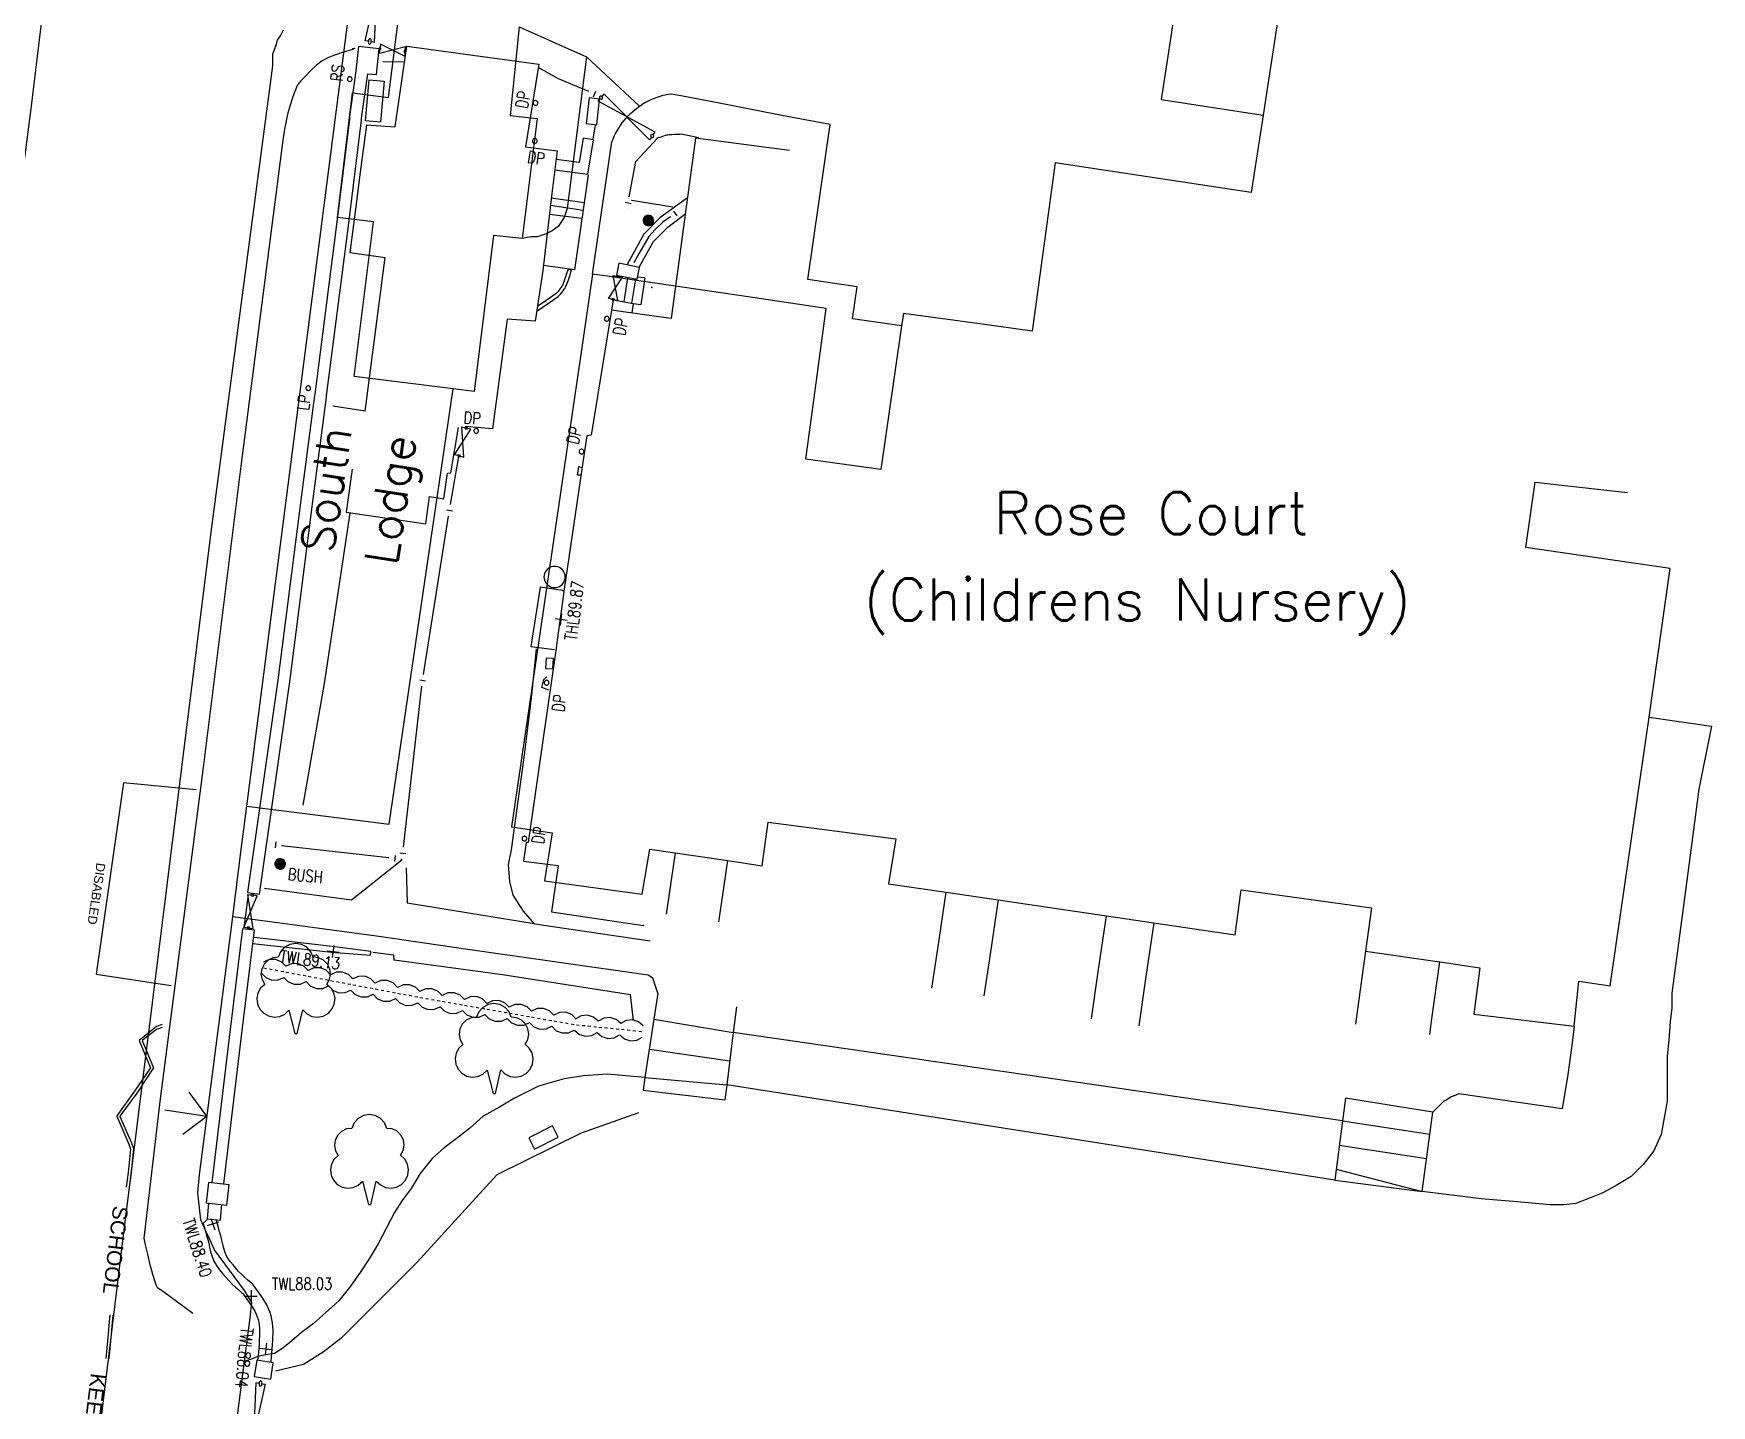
# Model space of a CAD drawing. Extents: x 427500 to 429848, y 434500 to 436505.
# Drawn here: x 428426.8 to 428482.7, y 435613 to 435658.7 of the extents above; entities that cross this region are included whole.
import ezdxf

# ---------------------------------------------------------------- set-up
doc = ezdxf.new("R2010")
doc.units = 0
doc.layers.get('0').update_dxf_attribs({"color": 222})
doc.layers.add('LPTIP_Ex_Base', color=8, linetype='Continuous')
doc.styles.add('ARIAL', font='arial.ttf', dxfattribs={"width": 0.8})
doc.styles.add('MtXpl_Romans', font='romans__.ttf')
doc.styles.get("Standard").update_dxf_attribs({"font": 'romans.shx'})

# ---------------------------------------------------------------- blocks, each defined once
blk = doc.blocks.new('FENCE_UP')
at = {"color": 0, "linetype": 'ByBlock', "flags": 128}
blk.add_lwpolyline([(0, 0.5), (0, -0.5)], dxfattribs=at)
blk = doc.blocks.new('GATE')
at = {"color": 0, "linetype": 'ByBlock', "flags": 128}
for points in [[(-0.450902, 0), (-0.451904, 0.007014), (-0.455912, 0.014028), (-0.460922, 0.019038), (-0.467936, 0.023046), (-0.475952, 0.024048), (-0.482966, 0.023046), (-0.48998, 0.019038), (-0.49499, 0.014028), (-0.498998, 0.007014), (-0.5, 0), (-0.498998, -0.007014), (-0.49499, -0.014028), (-0.48998, -0.019038), (-0.482966, -0.023046), (-0.475952, -0.024048), (-0.467936, -0.023046), (-0.460922, -0.019038), (-0.455912, -0.014028), (-0.451904, -0.007014)], [(-0.475952, 0.024048), (-0.475952, 0.078156), (0.475952, -0.078156), (0.475952, -0.024048)], [(-0.475952, -0.024048), (-0.475952, -0.078156), (0.475952, 0.078156), (0.475952, 0.024048)], [(-0.450902, 0), (-0.451904, -0.007014)], [(0.5, 0), (0.498998, 0.007014), (0.49499, 0.014028), (0.48998, 0.019038), (0.482966, 0.023046), (0.475952, 0.024048), (0.467936, 0.023046), (0.460922, 0.019038), (0.455912, 0.014028), (0.451904, 0.007014), (0.450902, 0), (0.451904, -0.007014), (0.455912, -0.014028), (0.460922, -0.019038), (0.467936, -0.023046), (0.475952, -0.024048), (0.482966, -0.023046), (0.48998, -0.019038), (0.49499, -0.014028), (0.498998, -0.007014)], [(0.5, 0), (0.498998, -0.007014)]]:
    blk.add_lwpolyline(points, dxfattribs=at)
blk = doc.blocks.new('HEDGE_1')
at = {"color": 0, "linetype": 'ByBlock', "flags": 128}
for points in [[(0.5, 0.26977), (0.274775, 0.43994), (-0.000501, 0.5), (-0.274775, 0.43994), (-0.5, 0.26977)], [(-0.5, -0.270771), (-0.274775, -0.43994), (-0.000501, -0.5), (0.274775, -0.43994), (0.5, -0.270771)], [(-0.44995, -0.000501), (-0.320821, -0.000501)], [(-0.192693, -0.000501), (-0.063564, -0.000501)], [(0.063564, -0.000501), (0.191692, -0.000501)], [(0.320821, -0.000501), (0.448949, -0.000501)]]:
    blk.add_lwpolyline(points, dxfattribs=at)
blk = doc.blocks.new('CIRCL')
at = {"color": 0, "linetype": 'ByBlock', "flags": 128}
for points in [[(0.5, 0), (0.475, 0.154), (0.404, 0.293), (0.293, 0.404), (0.154, 0.475), (0, 0.5), (-0.154, 0.475), (-0.293, 0.404), (-0.404, 0.293), (-0.475, 0.154), (-0.5, 0), (-0.475, -0.154), (-0.404, -0.293), (-0.293, -0.404), (-0.154, -0.475), (0, -0.5), (0.154, -0.475), (0.293, -0.404), (0.404, -0.293), (0.475, -0.154)], [(0.5, 0), (0.475, -0.154)]]:
    blk.add_lwpolyline(points, dxfattribs=at)
blk = doc.blocks.new('MH_CIR2')
at = {"color": 0, "linetype": 'ByBlock', "flags": 128}
for points in [[(0.5, 0), (0.475, 0.154), (0.404, 0.293), (0.293, 0.404), (0.154, 0.475), (0, 0.5), (-0.154, 0.475), (-0.293, 0.404), (-0.404, 0.293), (-0.475, 0.154), (-0.5, 0), (-0.475, -0.154), (-0.404, -0.293), (-0.293, -0.404), (-0.154, -0.475), (0, -0.5), (0.154, -0.475), (0.293, -0.404), (0.404, -0.293), (0.475, -0.154)], [(-0.499, -0.033), (0.033, 0.499)], [(-0.496, 0.06), (-0.06, 0.496)], [(-0.488, -0.111), (0.111, 0.488)], [(-0.467, -0.18), (0.18, 0.467)], [(-0.467, 0.179), (-0.179, 0.467)], [(-0.438, -0.241), (0.241, 0.438)], [(-0.403, -0.296), (0.296, 0.403)], [(-0.362, -0.345), (0.345, 0.362)], [(-0.315, -0.388), (0.388, 0.315)], [(-0.263, -0.425), (0.425, 0.263)], [(-0.204, -0.456), (0.456, 0.204)], [(-0.138, -0.48), (0.48, 0.138)], [(-0.064, -0.496), (0.496, 0.064)], [(0.5, 0), (0.475, -0.154)], [(0.022, -0.5), (0.5, -0.022)], [(0.128, -0.483), (0.483, -0.128)], [(0.305, -0.396), (0.396, -0.305)]]:
    blk.add_lwpolyline(points, dxfattribs=at)
blk = doc.blocks.new('SPOT')
at = {"color": 0, "linetype": 'ByBlock', "flags": 128}
for points in [[(-0.5, 0), (0.5, 0)], [(0, 0.5), (0, -0.5)]]:
    blk.add_lwpolyline(points, dxfattribs=at)

msp = doc.modelspace()

# ---------------------------------------------------------------- linework, layer by layer
at = {"layer": 'LPTIP_Ex_Base', "color": 251, "true_color": 0x636466}
for p, q in [((428465.128, 435661.711), (428464.335, 435656.526)), ((428468.54, 435661.24), (428467.736, 435656.005)), ((428433.877, 435632.982), (428437.3, 435659.55)), ((428438.6, 435656.6), (428438.95, 435659.4)), ((428434.9, 435658.5), (428435, 435658.65)), ((428435, 435658.65), (428435.1, 435658.85)), ((428442.95, 435658.95), (428442.65, 435656)), ((428442.95, 435658.95), (428445.2, 435657.95)), ((428434.75, 435658.05), (428434.85, 435658.3)), ((428434.75, 435657.65), (428434.75, 435658.05)), ((428434.85, 435658.3), (428434.9, 435658.5)), ((428432.7, 435642.2), (428434.75, 435657.65)), ((428445.2, 435657.95), (428444.55, 435652.9)), ((428445.2, 435657.95), (428446.96, 435656.303)), ((428436.9, 435652.6), (428437.4, 435656.75)), ((428437.4, 435656.75), (428438.6, 435656.6)), ((428446.96, 435656.303), (428447.047, 435656.359)), ((428447.136, 435656.412), (428447.047, 435656.359)), ((428447.227, 435656.461), (428447.136, 435656.412)), ((428447.32, 435656.506), (428447.227, 435656.461)), ((428447.415, 435656.547), (428447.32, 435656.506)), ((428447.512, 435656.584), (428447.415, 435656.547)), ((428447.61, 435656.617), (428447.512, 435656.584)), ((428447.71, 435656.646), (428447.61, 435656.617)), ((428447.81, 435656.671), (428447.71, 435656.646)), ((428447.912, 435656.691), (428447.81, 435656.671)), ((428448.014, 435656.708), (428447.912, 435656.691)), ((428448.401, 435656.634), (428448.014, 435656.708)), ((428449.907, 435656.345), (428448.401, 435656.634)), ((428451.7, 435656), (428449.907, 435656.345)), ((428464.335, 435656.526), (428467.736, 435656.005)), ((428442.65, 435656), (428443.55, 435655.9)), ((428443.55, 435655.9), (428443.05, 435651.9)), ((428446.385, 435655.749), (428446.449, 435655.831)), ((428446.449, 435655.831), (428446.516, 435655.91)), ((428446.516, 435655.91), (428446.587, 435655.986)), ((428446.587, 435655.986), (428446.66, 435656.059)), ((428446.66, 435656.059), (428446.737, 435656.129)), ((428446.737, 435656.129), (428446.876, 435656.242)), ((428446.876, 435656.242), (428446.96, 435656.303)), ((428453.317, 435655.69), (428451.7, 435656)), ((428467.736, 435656.005), (428467.34, 435653.43)), ((428437.861, 435655.688), (428437.633, 435653.942)), ((428446.078, 435655.21), (428446.119, 435655.305)), ((428446.119, 435655.305), (428446.165, 435655.398)), ((428446.165, 435655.398), (428446.214, 435655.489)), ((428446.214, 435655.489), (428446.268, 435655.578)), ((428446.268, 435655.578), (428446.325, 435655.665)), ((428446.325, 435655.665), (428446.385, 435655.749)), ((428452.573, 435650.526), (428453.317, 435655.69)), ((428445.395, 435650.71), (428446.04, 435655.113)), ((428446.04, 435655.113), (428446.078, 435655.21)), ((428460.804, 435654.421), (428460.045, 435648.814)), ((428467.34, 435653.43), (428460.804, 435654.421)), ((428437.633, 435653.942), (428437.524, 435653.037)), ((428437.524, 435653.037), (428437.313, 435651.429)), ((428438.1, 435652.45), (428436.9, 435652.6)), ((428437.45, 435647.3), (428438.1, 435652.45)), ((428444.45, 435652.6), (428444.25, 435652.3)), ((428444.55, 435652.9), (428444.45, 435652.6)), ((428442.1, 435652), (428441.45, 435646.8)), ((428443.05, 435651.9), (428442.1, 435652)), ((428443.35, 435651.95), (428443.05, 435651.9)), ((428443.55, 435651.95), (428443.35, 435651.95)), ((428443.85, 435652.05), (428443.55, 435651.95)), ((428444.05, 435652.15), (428443.85, 435652.05)), ((428444.25, 435652.3), (428444.05, 435652.15)), ((428437.313, 435651.429), (428438.484, 435651.262)), ((428437.819, 435646.147), (428438.484, 435651.262)), ((428445.395, 435650.71), (428445.114, 435648.793)), ((428445.808, 435650.65), (428445.395, 435650.71)), ((428450.578, 435649.951), (428445.808, 435650.65)), ((428447.138, 435650.588), (428446.893, 435650.614)), ((428454.216, 435650.289), (428452.573, 435650.526)), ((428454.061, 435649.217), (428454.216, 435650.289)), ((428447.009, 435649.69), (428446.766, 435649.716)), ((428453.184, 435649.569), (428450.578, 435649.951)), ((428452.8, 435646.75), (428453.184, 435649.569)), ((428455.69, 435648.983), (428454.061, 435649.217)), ((428455.75, 435649.4), (428455.69, 435648.983)), ((428458.3, 435649.05), (428455.75, 435649.4)), ((428445.114, 435648.793), (428444.97, 435647.807)), ((428455.69, 435648.983), (428455, 435644.2)), ((428460.045, 435648.814), (428458.3, 435649.05)), ((428444.97, 435647.807), (428444.749, 435646.3)), ((428440.75, 435646.89), (428437.45, 435647.3)), ((428438.624, 435632.379), (428440.75, 435646.89)), ((428441.45, 435646.8), (428440.75, 435646.89)), ((428444.749, 435646.3), (428442.7, 435632.3)), ((428452.5, 435644.55), (428452.8, 435646.75)), ((428455, 435644.2), (428452.5, 435644.55)), ((428476.483, 435641.601), (428476.801, 435643.784)), ((428476.801, 435643.784), (428479.874, 435643.437)), ((428429.75, 435618.5), (428432.7, 435642.2)), ((428481.3, 435640.9), (428476.483, 435641.601)), ((428480.59, 435635.95), (428481.3, 435640.9)), ((428479.3, 435627), (428480.59, 435635.95)), ((428480.59, 435635.95), (428482.67, 435635.65)), ((428482.67, 435635.65), (428482.25, 435633.55)), ((428482.25, 435633.55), (428481.87, 435630.67)), ((428433.68, 435631.45), (428433.877, 435632.982)), ((428433.877, 435632.982), (428438.624, 435632.379)), ((428451.05, 435631), (428451.25, 435632.45)), ((428451.25, 435632.45), (428455.5, 435631.9)), ((428442.7, 435632.3), (428444.05, 435632.1)), ((428444.05, 435632.1), (428443.8, 435630.5)), ((428455.5, 435631.9), (428455.25, 435630.4)), ((428433.41, 435629.3), (428433.68, 435631.45)), ((428447.05, 435630.05), (428447.3, 435631.55)), ((428447.3, 435631.55), (428448.153, 435631.425)), ((428448.153, 435631.425), (428447.876, 435629.53)), ((428448.153, 435631.425), (428449.901, 435631.169)), ((428449.622, 435629.272), (428449.901, 435631.169)), ((428449.901, 435631.169), (428451.05, 435631)), ((428481.87, 435630.67), (428481.35, 435626.75)), ((428443.8, 435630.5), (428447.05, 435630.05)), ((428455.25, 435630.4), (428457.174, 435630.117)), ((428456.896, 435628.227), (428457.174, 435630.117)), ((428457.174, 435630.117), (428458.904, 435629.862)), ((428466.8, 435628.7), (428467, 435630.2)), ((428467, 435630.2), (428471.35, 435629.6)), ((428447.876, 435629.53), (428447.854, 435629.382)), ((428458.904, 435629.862), (428458.627, 435627.979)), ((428458.904, 435629.862), (428462.518, 435629.33)), ((428471.35, 435629.6), (428471.15, 435628.15)), ((428432.3, 435620.7), (428433.41, 435629.3)), ((428438.2, 435628.65), (428433.41, 435629.3)), ((428449.601, 435629.126), (428449.622, 435629.272)), ((428462.243, 435627.461), (428462.518, 435629.33)), ((428462.518, 435629.33), (428464.095, 435629.098)), ((428464.095, 435629.098), (428463.821, 435627.235)), ((428464.095, 435629.098), (428466.8, 435628.7)), ((428441.32, 435628.2), (428438.2, 435628.65)), ((428447.25, 435627.35), (428441.32, 435628.2)), ((428456.703, 435626.92), (428456.896, 435628.227)), ((428458.627, 435627.979), (428458.433, 435626.666)), ((428471.15, 435628.15), (428470.884, 435626.224)), ((428471.15, 435628.15), (428473.619, 435627.793)), ((428447.4, 435627.25), (428447.25, 435627.35)), ((428462.013, 435625.901), (428462.243, 435627.461)), ((428473.347, 435625.816), (428473.619, 435627.793)), ((428473.619, 435627.793), (428474.95, 435627.6)), ((428474.95, 435627.6), (428474.75, 435626.05)), ((428447.57, 435626.75), (428447.4, 435627.25)), ((428447.57, 435626.75), (428447.44, 435625.89)), ((428463.821, 435627.235), (428463.59, 435625.669)), ((428478.1, 435625.65), (428478.25, 435627.15)), ((428478.25, 435627.15), (428479.3, 435627)), ((428481.35, 435626.75), (428481.35, 435626.25)), ((428450.19, 435626.3), (428450.08, 435625.44)), ((428470.884, 435626.224), (428470.815, 435625.72)), ((428481.35, 435626.25), (428481.3, 435625.8)), ((428447.44, 435625.89), (428447.14, 435623.94)), ((428447.44, 435625.89), (428450.08, 435625.44)), ((428473.287, 435625.379), (428473.347, 435625.816)), ((428474.75, 435626.05), (428478.1, 435625.65)), ((428478.1, 435625.65), (428478.016, 435625.006)), ((428481.3, 435625.8), (428481.25, 435625.2)), ((428450.08, 435625.44), (428449.87, 435623.7)), ((428470.381, 435622.5), (428450.08, 435625.44)), ((428481.25, 435625.2), (428481.2, 435624.65)), ((428447.29, 435624.89), (428449.97, 435624.5)), ((428478.016, 435625.006), (428477.891, 435624.047)), ((428481.2, 435624.65), (428481.2, 435623.15)), ((428445.1, 435624), (428444.45, 435623.9)), ((428445.9, 435624.05), (428445.1, 435624)), ((428446.5, 435624), (428445.9, 435624.05)), ((428447.14, 435623.94), (428446.5, 435624)), ((428447.14, 435623.94), (428447.08, 435623.52)), ((428447.14, 435623.94), (428449.87, 435623.7)), ((428477.891, 435624.047), (428477.7, 435622.9)), ((428443.6, 435623.65), (428442.8, 435623.25)), ((428444.45, 435623.9), (428443.6, 435623.65)), ((428447.08, 435623.52), (428449.8, 435623.2)), ((428449.87, 435623.7), (428449.8, 435623.2)), ((428470.12, 435620.52), (428449.87, 435623.7)), ((428474.25, 435623.4), (428474.15, 435623.35)), ((428477.7, 435622.9), (428474.25, 435623.4)), ((428442.3, 435622.95), (428441.75, 435622.65)), ((428442.8, 435623.25), (428442.3, 435622.95)), ((428470.48, 435623.25), (428470.381, 435622.5)), ((428473.39, 435622.79), (428470.48, 435623.25)), ((428473.75, 435623.15), (428473.39, 435622.79)), ((428473.85, 435623.2), (428473.75, 435623.15)), ((428474, 435623.3), (428473.85, 435623.2)), ((428474.15, 435623.35), (428474, 435623.3)), ((428481.2, 435623.15), (428481, 435622.05)), ((428441.3, 435622.25), (428440.85, 435621.9)), ((428441.75, 435622.65), (428441.3, 435622.25)), ((428470.381, 435622.5), (428470.12, 435620.52)), ((428470.38, 435622.5), (428473.29, 435622.06)), ((428473.03, 435620.15), (428473.39, 435622.79)), ((428440.85, 435621.9), (428440.45, 435621.6)), ((428470.27, 435621.69), (428473.18, 435621.25)), ((428481, 435622.05), (428480.8, 435621.6)), ((428440.05, 435621.25), (428439.65, 435620.75)), ((428440.45, 435621.6), (428440.05, 435621.25)), ((428480.75, 435621.5), (428480.4, 435621.05)), ((428480.8, 435621.6), (428480.75, 435621.5)), ((428432.25, 435620.1), (428432.3, 435620.7)), ((428439.65, 435620.75), (428439.35, 435620.25)), ((428470.17, 435620.89), (428473.03, 435620.15)), ((428480, 435620.65), (428479.5, 435620.35)), ((428480.4, 435621.05), (428480, 435620.65)), ((428432.3, 435619.6), (428432.25, 435620.1)), ((428439.35, 435620.25), (428439.05, 435619.85)), ((428470.12, 435620.52), (428473.03, 435620.15)), ((428475, 435619.9), (428473.03, 435620.15)), ((428479.05, 435620.1), (428478.55, 435619.9)), ((428479.5, 435620.35), (428479.05, 435620.1)), ((428432.35, 435619.2), (428432.3, 435619.6)), ((428438.8, 435619.45), (428438.25, 435618.4)), ((428439.05, 435619.85), (428438.8, 435619.45)), ((428476.2, 435619.8), (428475, 435619.9)), ((428477.3, 435619.7), (428476.2, 435619.8)), ((428477.75, 435619.7), (428477.3, 435619.7)), ((428478.15, 435619.75), (428477.75, 435619.7)), ((428478.55, 435619.9), (428478.15, 435619.75)), ((428432.5, 435618.85), (428432.35, 435619.2)), ((428426.57, 435592.25), (428429.75, 435618.5)), ((428432.65, 435618.55), (428432.5, 435618.85)), ((428432.8, 435618.2), (428432.65, 435618.55)), ((428438.25, 435618.4), (428437.95, 435617.9)), ((428433.8, 435616.85), (428432.8, 435618.2)), ((428437.95, 435617.9), (428437.65, 435617.45)), ((428437.65, 435617.45), (428437.3, 435616.95)), ((428434.05, 435616.45), (428433.8, 435616.85)), ((428437.3, 435616.95), (428436.95, 435616.5)), ((428433.99, 435615.94), (428434.05, 435616.45)), ((428436.5, 435616.1), (428436.1, 435615.75)), ((428436.95, 435616.5), (428436.5, 435616.1)), ((428433.8, 435614.49), (428433.99, 435615.94)), ((428436.1, 435615.75), (428435.7, 435615.45)), ((428435.3, 435615.1), (428435.05, 435614.9)), ((428435.7, 435615.45), (428435.3, 435615.1)), ((428433.2, 435609.75), (428433.8, 435614.49)), ((428434, 435614.55), (428433.8, 435614.49)), ((428434.25, 435614.65), (428434, 435614.55)), ((428434.5, 435614.7), (428434.25, 435614.65)), ((428434.8, 435614.75), (428434.5, 435614.7)), ((428435.05, 435614.9), (428434.8, 435614.75))]:
    msp.add_line(p, q, dxfattribs=at)
at = {"layer": 'LPTIP_Ex_Base', "color": 251, "true_color": 0x636466, "flags": 128}
for points in [[(428432.902, 435704.939), (428432.794, 435703.939), (428432.224, 435699.092), (428430.868, 435688.749), (428429.48, 435678.379), (428428.378, 435669.802), (428426.993, 435658.794), (428426.681, 435656.214), (428425.271, 435645.468), (428424.201, 435637.455), (428424.099, 435636.705)], [(428437.384, 435658.222), (428437.403, 435658.225), (428437.439, 435658.232), (428437.467, 435658.235), (428437.462, 435658.227), (428437.4, 435658.199), (428437.261, 435658.152), (428437.061, 435658.091), (428436.83, 435658.015), (428436.596, 435657.924), (428436.391, 435657.816), (428436.202, 435657.672), (428436.012, 435657.494), (428435.834, 435657.308), (428435.683, 435657.145), (428435.576, 435657.032)], [(428437.861, 435655.688), (428438.82, 435655.613), (428439.21, 435658.308), (428443.603, 435657.701), (428443.166, 435654.956), (428444.214, 435654.814), (428444.041, 435653.393), (428443.74, 435650.836), (428443.481, 435649.137), (428442.551, 435649.213), (428442.059, 435645.554), (428441.148, 435645.632)], [(428439.091, 435657.775), (428438.407, 435657.788)], [(428445.278, 435656.79), (428444.26, 435657.216), (428443.585, 435657.589)], [(428432.084, 435616.076), (428431.104, 435616.8), (428431.004, 435616.874), (428430.945, 435616.908), (428430.908, 435616.939), (428430.874, 435617.002), (428430.824, 435617.134), (428430.75, 435617.376), (428430.665, 435617.705), (428430.58, 435618.057), (428430.507, 435618.373), (428430.455, 435618.588), (428431.002, 435623.236), (428432.438, 435634.268), (428433.687, 435644.31), (428435.045, 435654.828), (428435.105, 435655.248), (428435.15, 435655.54), (428435.187, 435655.752), (428435.224, 435655.932), (428435.27, 435656.128), (428435.331, 435656.348), (428435.401, 435656.561), (428435.472, 435656.755), (428435.533, 435656.916), (428435.576, 435657.032)], [(428445.647, 435656.636), (428445.647, 435656.636)], [(428451.954, 435654.832), (428448.828, 435655.239), (428448.507, 435652.862), (428448.016, 435649.227), (428447.202, 435649.343), (428446.024, 435649.51), (428445.352, 435645.349), (428445.204, 435645.317), (428445.099, 435644.589), (428444.453, 435640.217), (428444.408, 435639.88), (428444.217, 435638.515), (428444.168, 435638.166), (428443.581, 435634.091), (428443.25, 435631.774), (428443.182, 435631.773), (428443.094, 435631.152), (428444.256, 435631.008), (428444.032, 435629.459), (428447.091, 435629.005)], [(428444.143, 435654.184), (428445.235, 435654.04), (428445.43, 435655.182), (428445.085, 435655.241)], [(428445.085, 435655.241), (428444.946, 435654.43), (428444.186, 435654.529)], [(428445.485, 435655.685), (428445.406, 435655.203)], [(428446.619, 435653.283), (428446.843, 435654.467), (428447.564, 435655.238)], [(428448.939, 435655.248), (428448.35, 435655.369), (428448.303, 435655.367), (428448.241, 435655.365), (428448.17, 435655.362), (428448.1, 435655.358), (428448.039, 435655.354), (428447.989, 435655.35), (428447.944, 435655.346), (428447.902, 435655.341), (428447.859, 435655.334), (428447.812, 435655.324), (428447.757, 435655.308), (428447.695, 435655.288), (428447.633, 435655.267), (428447.58, 435655.248), (428447.543, 435655.236)], [(428445.25, 435654.013), (428445.117, 435653.089), (428444.79, 435650.849), (428443.763, 435650.992)], [(428445.08, 435652.831), (428443.994, 435652.999)], [(428445.116, 435653.081), (428444.023, 435653.245)], [(428448.56, 435653.255), (428447.643, 435652.581), (428447.104, 435652.042), (428446.552, 435651.025)], [(428446.692, 435653.179), (428448.072, 435652.953)], [(428445.04, 435652.56), (428443.959, 435652.701)], [(428446.545, 435652.89), (428446.545, 435652.89)], [(428447.996, 435652.618), (428447.739, 435652.445), (428447.481, 435652.198), (428447.275, 435651.958), (428446.95, 435651.409), (428446.777, 435651.088)], [(428446.954, 435650.94), (428447.427, 435651.799), (428447.906, 435652.278), (428448.473, 435652.707)], [(428448.328, 435652.842), (428448.328, 435652.842)], [(428443.541, 435649.477), (428444.252, 435649.96), (428444.287, 435650), (428444.328, 435650.047), (428444.374, 435650.101), (428444.418, 435650.157), (428444.454, 435650.207), (428444.48, 435650.247), (428444.499, 435650.282), (428444.515, 435650.317), (428444.531, 435650.357), (428444.551, 435650.41), (428444.579, 435650.488), (428444.613, 435650.586), (428444.646, 435650.687), (428444.675, 435650.776), (428444.696, 435650.837), (428444.582, 435650.875)], [(428444.582, 435650.875), (428444.561, 435650.813), (428444.532, 435650.724), (428444.499, 435650.624), (428444.466, 435650.528), (428444.439, 435650.452), (428444.419, 435650.401), (428444.405, 435650.364), (428444.392, 435650.336), (428444.377, 435650.309), (428444.355, 435650.274), (428444.322, 435650.229), (428444.281, 435650.178), (428444.237, 435650.125), (428444.197, 435650.079), (428444.172, 435650.05), (428443.561, 435649.632)], [(428446.557, 435650.597), (428446.438, 435649.786)], [(428446.706, 435649.74), (428446.835, 435650.541)], [(428447.138, 435650.588), (428447.009, 435649.69)], [(428446.714, 435649.418), (428446.766, 435649.716), (428446.078, 435649.845), (428446.025, 435649.516)], [(428437.819, 435646.147), (428436.743, 435646.316)], [(428437.387, 435644.217), (428437.193, 435642.783), (428439.846, 435642.39), (428439.964, 435643.304), (428440.439, 435643.227), (428440.566, 435644.074), (428440.679, 435644.09), (428440.929, 435645.598)], [(428440.664, 435643.036), (428440.947, 435644.637)], [(428445.009, 435644.016), (428444.894, 435644.017), (428444.945, 435644.298), (428445.043, 435644.262)], [(428435.752, 435633.019), (428436.467, 435637.066), (428437.32, 435642.741)], [(428439.768, 435637.373), (428440.594, 435642.642), (428440.594, 435642.642)], [(428444.404, 435640.164), (428443.651, 435640.28), (428443.344, 435638.298), (428444.128, 435638.202)], [(428447.321, 435628.49), (428443.471, 435629.052), (428443.095, 435629.481), (428442.748, 435630.024), (428442.638, 435630.473), (428442.592, 435631.043), (428442.701, 435631.534), (428443.145, 435634.771), (428443.384, 435636.785), (428443.535, 435638.227)], [(428439.102, 435631.614), (428439.706, 435636.978), (428439.706, 435636.978)], [(428443.941, 435636.848), (428443.704, 435636.934), (428443.769, 435637.208), (428443.871, 435637.288)], [(428432.197, 435633.524), (428429.776, 435633.756), (428428.863, 435627.387), (428431.355, 435627.012)], [(428434.468, 435630.255), (428437.362, 435629.859), (428439.045, 435631.198)], [(428434.635, 435631.723), (428434.635, 435631.723)], [(428435.033, 435631.677), (428438.609, 435631.268)], [(428439.007, 435631.223), (428439.057, 435631.217), (428439.057, 435631.217)], [(428439.19, 435630.932), (428439.216, 435629.761), (428443.452, 435629.07)], [(428433.787, 435628.93), (428433.937, 435630.046)], [(428433.116, 435620.397), (428433.687, 435625.227), (428434.137, 435628.853), (428433.74, 435628.902), (428433.29, 435625.275), (428432.716, 435620.448)], [(428434.085, 435628.412), (428436.697, 435628.115), (428437.994, 435628.021), (428438.006, 435628.14), (428436.718, 435628.313), (428434.121, 435628.604)], [(428446.76, 435625.848), (428446.663, 435626.698), (428442.402, 435627.369), (428438.785, 435627.857), (428438.78, 435628.017), (428438.073, 435628.104)], [(428431.063, 435625.708), (428430.872, 435625.642), (428430.292, 435625.179), (428430.666, 435624.267), (428430.137, 435623.486), (428429.55, 435622.662), (428429.55, 435622.659), (428429.947, 435621.724), (428430.01, 435621.56), (428429.925, 435620.775), (428429.857, 435620.288), (428429.857, 435620.288)], [(428431.054, 435625.608), (428430.868, 435625.548), (428430.392, 435625.178), (428430.766, 435624.267), (428430.213, 435623.421), (428429.65, 435622.651), (428429.649, 435622.648), (428430.035, 435621.772), (428430.109, 435621.578), (428430.024, 435620.762), (428429.956, 435620.274), (428429.956, 435620.274)], [(428446.923, 435622.769), (428445.018, 435622.086), (428442.203, 435620.706), (428439.552, 435617.788), (428437.011, 435615.245), (428436.418, 435614.798), (428435.772, 435614.378), (428434.83, 435614.163)], [(428432.601, 435619.757), (428432.553, 435619.234), (428433.001, 435619.192)], [(428433.001, 435619.192), (428433.048, 435619.707)], [(428432.562, 435619.208), (428432.427, 435619.08), (428432.46, 435618.963), (428432.499, 435618.826), (428432.539, 435618.683), (428432.577, 435618.549), (428432.609, 435618.422), (428432.639, 435618.286), (428432.674, 435618.138), (428432.72, 435617.982), (428432.786, 435617.827), (428432.872, 435617.678), (428432.97, 435617.54), (428433.074, 435617.41), (428433.177, 435617.29), (428433.278, 435617.177), (428433.385, 435617.067), (428433.5, 435616.959), (428433.608, 435616.864), (428433.698, 435616.786), (428433.742, 435616.748), (428433.791, 435616.68), (428433.883, 435616.555), (428433.985, 435616.414), (428434.078, 435616.275), (428434.147, 435616.159), (428434.192, 435616.063), (428434.227, 435615.972), (428434.254, 435615.883), (428434.275, 435615.793), (428434.292, 435615.699), (428434.303, 435615.609), (428434.306, 435615.518), (428434.305, 435615.421), (428434.301, 435615.316), (428434.296, 435615.205), (428434.289, 435615.08), (428434.278, 435614.941), (428434.265, 435614.803), (428434.254, 435614.682), (428434.24, 435614.527)], [(428434.689, 435614.461), (428434.702, 435614.639), (428434.713, 435614.761), (428434.726, 435614.903), (428434.738, 435615.049), (428434.746, 435615.182), (428434.751, 435615.297), (428434.755, 435615.409), (428434.757, 435615.525), (428434.751, 435615.645), (428434.737, 435615.766), (428434.716, 435615.883), (428434.689, 435615.999), (428434.653, 435616.118), (428434.606, 435616.241), (428434.545, 435616.37), (428434.459, 435616.516), (428434.354, 435616.671), (428434.247, 435616.82), (428434.155, 435616.945), (428434.077, 435617.053), (428433.993, 435617.127), (428433.903, 435617.204), (428433.802, 435617.293), (428433.7, 435617.387), (428433.607, 435617.484), (428433.516, 435617.586), (428433.421, 435617.697), (428433.33, 435617.81), (428433.252, 435617.922), (428433.19, 435618.028), (428433.144, 435618.135), (428433.109, 435618.254), (428433.078, 435618.385), (428433.047, 435618.525), (428433.012, 435618.665), (428432.972, 435618.806), (428432.931, 435618.949), (428432.893, 435619.086), (428432.86, 435619.203)], [(428429.32, 435616.04), (428429.228, 435615.044), (428429.185, 435614.58), (428429.185, 435614.58)], [(428429.419, 435616.03), (428429.327, 435615.035), (428429.284, 435614.571), (428429.284, 435614.571)]]:
    msp.add_lwpolyline(points, dxfattribs=at)
for points in [[(428434.301, 435630.05), (428435.31, 435637.128), (428436.087, 435643.218), (428436.532, 435646.61), (428436.538, 435646.655), (428437.25, 435652.227), (428437.699, 435655.843), (428437.701, 435655.904), (428437.912, 435657.385), (428438.198, 435657.361), (428438.293, 435658.22), (428437.598, 435658.297), (428437.507, 435657.48), (428437.303, 435655.958), (428437.3, 435655.875), (428436.853, 435652.277), (428436.141, 435646.708), (428436.135, 435646.663), (428435.691, 435643.269), (428434.913, 435637.182), (428433.905, 435630.107)], [(428437.836, 435655.813), (428437.955, 435657.181), (428438.451, 435657.138), (428438.332, 435655.77)], [(428445.281, 435656.581), (428445.186, 435655.728), (428445.534, 435655.689), (428445.629, 435656.542)], [(428446.878, 435650.539), (428446.957, 435650.934), (428446.271, 435651.071), (428446.192, 435650.676)], [(428444.076, 435640.969), (428444.023, 435640.956), (428443.971, 435640.935), (428443.924, 435640.906), (428443.882, 435640.87), (428443.846, 435640.828), (428443.817, 435640.781), (428443.796, 435640.73), (428443.783, 435640.676), (428443.779, 435640.621), (428443.783, 435640.566), (428443.796, 435640.512), (428443.817, 435640.461), (428443.846, 435640.413), (428443.882, 435640.371), (428443.924, 435640.335), (428443.971, 435640.307), (428444.023, 435640.285), (428444.076, 435640.272), (428444.132, 435640.268), (428444.187, 435640.272), (428444.241, 435640.285), (428444.292, 435640.307), (428444.339, 435640.335), (428444.381, 435640.371), (428444.417, 435640.413), (428444.446, 435640.461), (428444.467, 435640.512), (428444.48, 435640.566), (428444.484, 435640.621), (428444.48, 435640.676), (428444.467, 435640.73), (428444.446, 435640.781), (428444.417, 435640.828), (428444.381, 435640.87), (428444.339, 435640.906), (428444.292, 435640.935), (428444.241, 435640.956), (428444.187, 435640.969), (428444.132, 435640.974)], [(428443.824, 435637.569), (428444.076, 435637.554), (428444.097, 435637.905), (428443.846, 435637.92)], [(428444.25, 435621.958), (428444.06, 435622.331), (428443.272, 435621.928), (428443.462, 435621.555)], [(428432.522, 435619.77), (428433.217, 435619.689), (428433.296, 435620.367), (428432.601, 435620.448)], [(428434.674, 435613.896), (428434.759, 435614.435), (428434.213, 435614.521), (428434.127, 435613.982)]]:
    msp.add_lwpolyline(points, close=True, dxfattribs=at)
at = {"layer": 'LPTIP_Ex_Base', "color": 251, "true_color": 0x636466}
for points in [[(428434.476, 435627.047), (428434.34, 435626.919), (428434.251, 435626.756), (428434.216, 435626.573), (428434.238, 435626.389), (428434.317, 435626.22), (428434.444, 435626.084), (428434.606, 435625.993), (428434.789, 435625.957), (428434.974, 435625.978), (428435.143, 435626.056), (428435.28, 435626.182), (428435.281, 435626.185), (428435.482, 435625.411), (428435.562, 435625.411), (428435.743, 435626.194), (428435.743, 435626.194), (428435.879, 435626.063), (428436.049, 435625.981), (428436.235, 435625.957), (428436.42, 435625.991), (428436.586, 435626.081), (428436.714, 435626.219), (428436.794, 435626.389), (428436.817, 435626.576), (428436.78, 435626.761), (428436.688, 435626.925), (428436.549, 435627.052), (428436.637, 435627.209), (428436.669, 435627.386), (428436.644, 435627.565), (428436.562, 435627.725), (428436.433, 435627.851), (428436.27, 435627.929), (428436.091, 435627.95), (428436.091, 435627.95), (428436.014, 435628.134), (428435.881, 435628.281), (428435.706, 435628.377), (428435.51, 435628.411), (428435.314, 435628.377), (428435.139, 435628.281), (428435.006, 435628.134), (428434.929, 435627.95), (428434.749, 435627.928), (428434.586, 435627.85), (428434.457, 435627.723), (428434.375, 435627.561), (428434.351, 435627.381), (428434.386, 435627.204), (428434.476, 435627.047)], [(428441.076, 435625.047), (428440.94, 435624.919), (428440.851, 435624.756), (428440.816, 435624.573), (428440.838, 435624.389), (428440.917, 435624.22), (428441.044, 435624.084), (428441.206, 435623.993), (428441.389, 435623.957), (428441.574, 435623.978), (428441.743, 435624.056), (428441.88, 435624.182), (428441.881, 435624.185), (428442.082, 435623.411), (428442.162, 435623.411), (428442.343, 435624.194), (428442.343, 435624.194), (428442.479, 435624.063), (428442.649, 435623.981), (428442.835, 435623.957), (428443.02, 435623.991), (428443.186, 435624.081), (428443.314, 435624.219), (428443.394, 435624.389), (428443.417, 435624.576), (428443.38, 435624.761), (428443.288, 435624.925), (428443.149, 435625.052), (428443.237, 435625.209), (428443.269, 435625.386), (428443.244, 435625.565), (428443.162, 435625.725), (428443.033, 435625.851), (428442.87, 435625.929), (428442.691, 435625.95), (428442.691, 435625.95), (428442.614, 435626.134), (428442.481, 435626.281), (428442.306, 435626.377), (428442.11, 435626.411), (428441.914, 435626.377), (428441.739, 435626.281), (428441.606, 435626.134), (428441.529, 435625.95), (428441.349, 435625.928), (428441.186, 435625.85), (428441.057, 435625.723), (428440.975, 435625.561), (428440.951, 435625.381), (428440.986, 435625.204), (428441.076, 435625.047)], [(428431.745, 435622.057), (428432.55, 435622.65), (428431.957, 435623.455)], [(428431.146, 435622.862), (428432.55, 435622.65)], [(428436.926, 435621.347), (428436.79, 435621.219), (428436.701, 435621.056), (428436.666, 435620.873), (428436.688, 435620.689), (428436.767, 435620.52), (428436.894, 435620.384), (428437.056, 435620.293), (428437.239, 435620.257), (428437.424, 435620.278), (428437.593, 435620.356), (428437.73, 435620.482), (428437.731, 435620.485), (428437.932, 435619.711), (428438.012, 435619.711), (428438.193, 435620.494), (428438.193, 435620.494), (428438.329, 435620.363), (428438.499, 435620.281), (428438.685, 435620.257), (428438.87, 435620.291), (428439.036, 435620.381), (428439.164, 435620.519), (428439.244, 435620.689), (428439.267, 435620.876), (428439.23, 435621.061), (428439.138, 435621.225), (428438.999, 435621.352), (428439.087, 435621.509), (428439.119, 435621.686), (428439.094, 435621.865), (428439.012, 435622.025), (428438.883, 435622.151), (428438.72, 435622.229), (428438.541, 435622.25), (428438.541, 435622.25), (428438.464, 435622.434), (428438.331, 435622.581), (428438.156, 435622.677), (428437.96, 435622.711), (428437.764, 435622.677), (428437.589, 435622.581), (428437.456, 435622.434), (428437.379, 435622.25), (428437.199, 435622.228), (428437.036, 435622.15), (428436.907, 435622.023), (428436.825, 435621.861), (428436.801, 435621.681), (428436.836, 435621.504), (428436.926, 435621.347)]]:
    msp.add_lwpolyline(points, dxfattribs=at)
for p in [(428446.963, 435650.955), (428447.373, 435650.263), (428444.404, 435640.164), (428447.091, 435629.005)]:
    msp.add_point(p, dxfattribs=at)

# ---------------------------------------------------------------- block references
for name, p, xscale, yscale, zscale, rotation in [('GATE', (428438.216, 435660.229), 3.747527, 2, 3.747527, 82.242453), ('GATE', (428438.731, 435658.172), 0.8757260000000001, 2, 0.8757260000000001, 173.288344), ('CIRCL', (428437.311, 435657.209), 0.16, 0.16, 0.16, 97.331163), ('CIRCL', (428443.496, 435656.413), 0.16, 0.16, 0.16, 268.930123), ('FENCE_UP', (428445.463, 435656.713), 0.2, 0.2, 0.2, 157.291779), ('GATE', (428446.532, 435655.953), 2.238759, 2, 2.238759, 143.10694), ('CIRCL', (428443.472, 435655.146), 0.16, 0.16, 0.16, 292.031473), ('FENCE_UP', (428446.582, 435653.087), 0.2000000000000001, 0.2000000000000001, 0.2000000000000001, 79.273589), ('MH_CIR2', (428447.258, 435652.497), 0.35, 0.35, 0.35, 240.2179869999999), ('FENCE_UP', (428448.162, 435652.73), 0.2, 0.2, 0.2, 214.0007789999999), ('GATE', (428446.159, 435650.25), 0.8237549999999998, 2, 0.8237549999999998, 78.547628), ('CIRCL', (428445.869, 435649.223), 0.16, 0.16, 0.16, 259.267667), ('CIRCL', (428435.925, 435646.912), 0.16, 0.16, 0.16, 262.582448), ('GATE', (428441.071, 435645.117), 1.002674, 2, 1.002674, 75.65954800000002), ('CIRCL', (428441.52, 435645.484), 0.16, 0.16, 0.16, 96.74563699999996), ('CIRCL', (428445.03, 435644.798), 0.16, 0.16, 0.16, 261.4050930000001), ('FENCE_UP', (428440.629, 435642.839), 0.2, 0.2, 0.2, 79.965977), ('SPOT', (428444.353, 435639.207), 0.4, 0.4, 0.4, 83.022499), ('FENCE_UP', (428439.737, 435637.176), 0.2, 0.2, 0.2, 81.09456600000001), ('CIRCL', (428443.866, 435637.097), 0.16, 0.16, 0.16, 261.887007), ('FENCE_UP', (428434.834, 435631.7), 0.2, 0.2, 0.2, 353.4712420000001), ('CIRCL', (428443.126, 435631.906), 0.16, 0.16, 0.16, 96.74563699999996), ('MH_CIR2', (428434.989, 435631.058), 0.35, 0.35, 0.35, 240.2179869999999), ('FENCE_UP', (428438.808, 435631.245), 0.2, 0.2, 0.2, 353.4712420000001), ('FENCE_UP', (428439.08, 435631.416), 0.2, 0.2, 0.2, 83.57096800000001), ('GATE', (428433.999, 435629.474), 1.155232, 2, 1.155232, 83.281832), ('HEDGE_1', (428434.773, 435627.535), 0.757514, 0.7, 0.757514, 349.294612), ('SPOT', (428436.753, 435628.14), 0.4, 0.4, 0.4, 352.7402760000001), ('HEDGE_1', (428435.517, 435627.394), 0.757514, 0.7, 0.757514, 349.294612), ('HEDGE_1', (428436.261, 435627.254), 0.757514, 0.7, 0.757514, 349.294612), ('HEDGE_1', (428437.006, 435627.113), 0.757514, 0.7, 0.757514, 349.294612), ('HEDGE_1', (428437.75, 435626.972), 0.757514, 0.7, 0.757514, 349.294612), ('HEDGE_1', (428438.494, 435626.831), 0.757514, 0.7, 0.757514, 349.294612), ('HEDGE_1', (428439.239, 435626.691), 0.757514, 0.7, 0.757514, 349.294612), ('HEDGE_1', (428439.983, 435626.555), 0.755461, 0.7, 0.755461, 350.033549), ('HEDGE_1', (428440.727, 435626.424), 0.755461, 0.7, 0.755461, 350.033549), ('HEDGE_1', (428441.471, 435626.294), 0.755461, 0.7, 0.755461, 350.033549), ('HEDGE_1', (428442.215, 435626.163), 0.755461, 0.7, 0.755461, 350.033549), ('HEDGE_1', (428442.959, 435626.032), 0.755461, 0.7, 0.755461, 350.033549), ('HEDGE_1', (428443.703, 435625.901), 0.755461, 0.7, 0.755461, 350.033549), ('HEDGE_1', (428444.447, 435625.771), 0.755461, 0.7, 0.755461, 350.033549), ('HEDGE_1', (428445.194, 435625.667), 0.7536449999999999, 0.7, 0.7536449999999999, 354.220896), ('HEDGE_1', (428445.944, 435625.591), 0.7536449999999999, 0.7, 0.7536449999999999, 354.220896), ('HEDGE_1', (428446.694, 435625.515), 0.7536449999999999, 0.7, 0.7536449999999999, 354.220896), ('SPOT', (428432.747, 435619.06), 0.4000000000000001, 0.4000000000000001, 0.4000000000000001, 287.863609), ('SPOT', (428434.511, 435614.89), 0.4, 0.4, 0.4, 264.457779), ('GATE', (428434.103, 435611.991), 3.720472999999999, 2, 3.720472999999999, 262.405357)]:
    msp.add_blockref(name, p, dxfattribs=dict(at, xscale=xscale, yscale=yscale, zscale=zscale, rotation=rotation))
at = {"layer": 'LPTIP_Ex_Base', "color": 251, "true_color": 0x636466, "xscale": 0.4, "yscale": 0.4, "zscale": 0.4}
msp.add_blockref('SPOT', (428434.025, 435616.657), dxfattribs=at)

# ---------------------------------------------------------------- texts
at = {"layer": 'LPTIP_Ex_Base', "color": 251, "true_color": 0x636466, "width": 0.8}
for s, rotation, p in [('RS', 83.9558, (428437.067, 435657.115)), ('DP', 79.9436, (428443.222, 435656.208)), ('DP', -8.7778, (428443.2, 435654.43)), ('DP', 79.7175, (428446.472, 435648.643)), ('LP', 83.0728, (428435.949, 435646.154)), ('DP', -4.3986, (428441.084, 435645.732)), ('DP', 76.8275, (428444.915, 435645.016)), ('THL89.87', 83.0225, (428444.867, 435638.485)), ('DP', 82.91, (428444.446, 435636.11)), ('DP', 80.9336, (428443.763, 435631.705)), ('BUSH', -5.5838, (428435.226, 435630.53)), ('TWL89.13', -7.2597, (428434.961, 435627.788)), ('TWL88.40', -72.1364, (428431.73, 435619.173)), ('TWL88.04', -95.5422, (428433.693, 435615.627))]:
    msp.add_text(s, height=0.4, rotation=rotation, dxfattribs=at).set_placement(p)
at = {"layer": 'LPTIP_Ex_Base', "color": 251, "true_color": 0x636466}
for s, height, rotation, style, p in [('South', 1.1, 81.3, 'MtXpl_Romans', (428436.751, 435641.38)), ('Lodge', 1.1, 81.3, 'MtXpl_Romans', (428438.87, 435640.97)), ('DISABLED', 0.3, 261.545, 'ARIAL', (428428.876, 435631.111)), ('SCHOOL', 0.5, -96.8428, 'ARIAL', (428429.431, 435619.687)), ('KEEP', 0.5, -96.8428, 'ARIAL', (428428.685, 435614.111))]:
    msp.add_text(s, height=height, rotation=rotation, dxfattribs=dict(at, style=style)).set_placement(p)
at = {"layer": 'LPTIP_Ex_Base', "color": 251, "true_color": 0x636466, "style": 'MtXpl_Romans'}
for s, p in [('Rose Court', (428458.754, 435642.046)), ('(Childrens Nursery)', (428454.424, 435639.167))]:
    msp.add_text(s, height=1.4, dxfattribs=at).set_placement(p)
at = {"layer": 'LPTIP_Ex_Base', "color": 251, "true_color": 0x636466, "width": 0.8}
msp.add_text('TWL88.03', height=0.4, dxfattribs=at).set_placement((428434.71, 435616.874))

doc.saveas('drawing.dxf')
